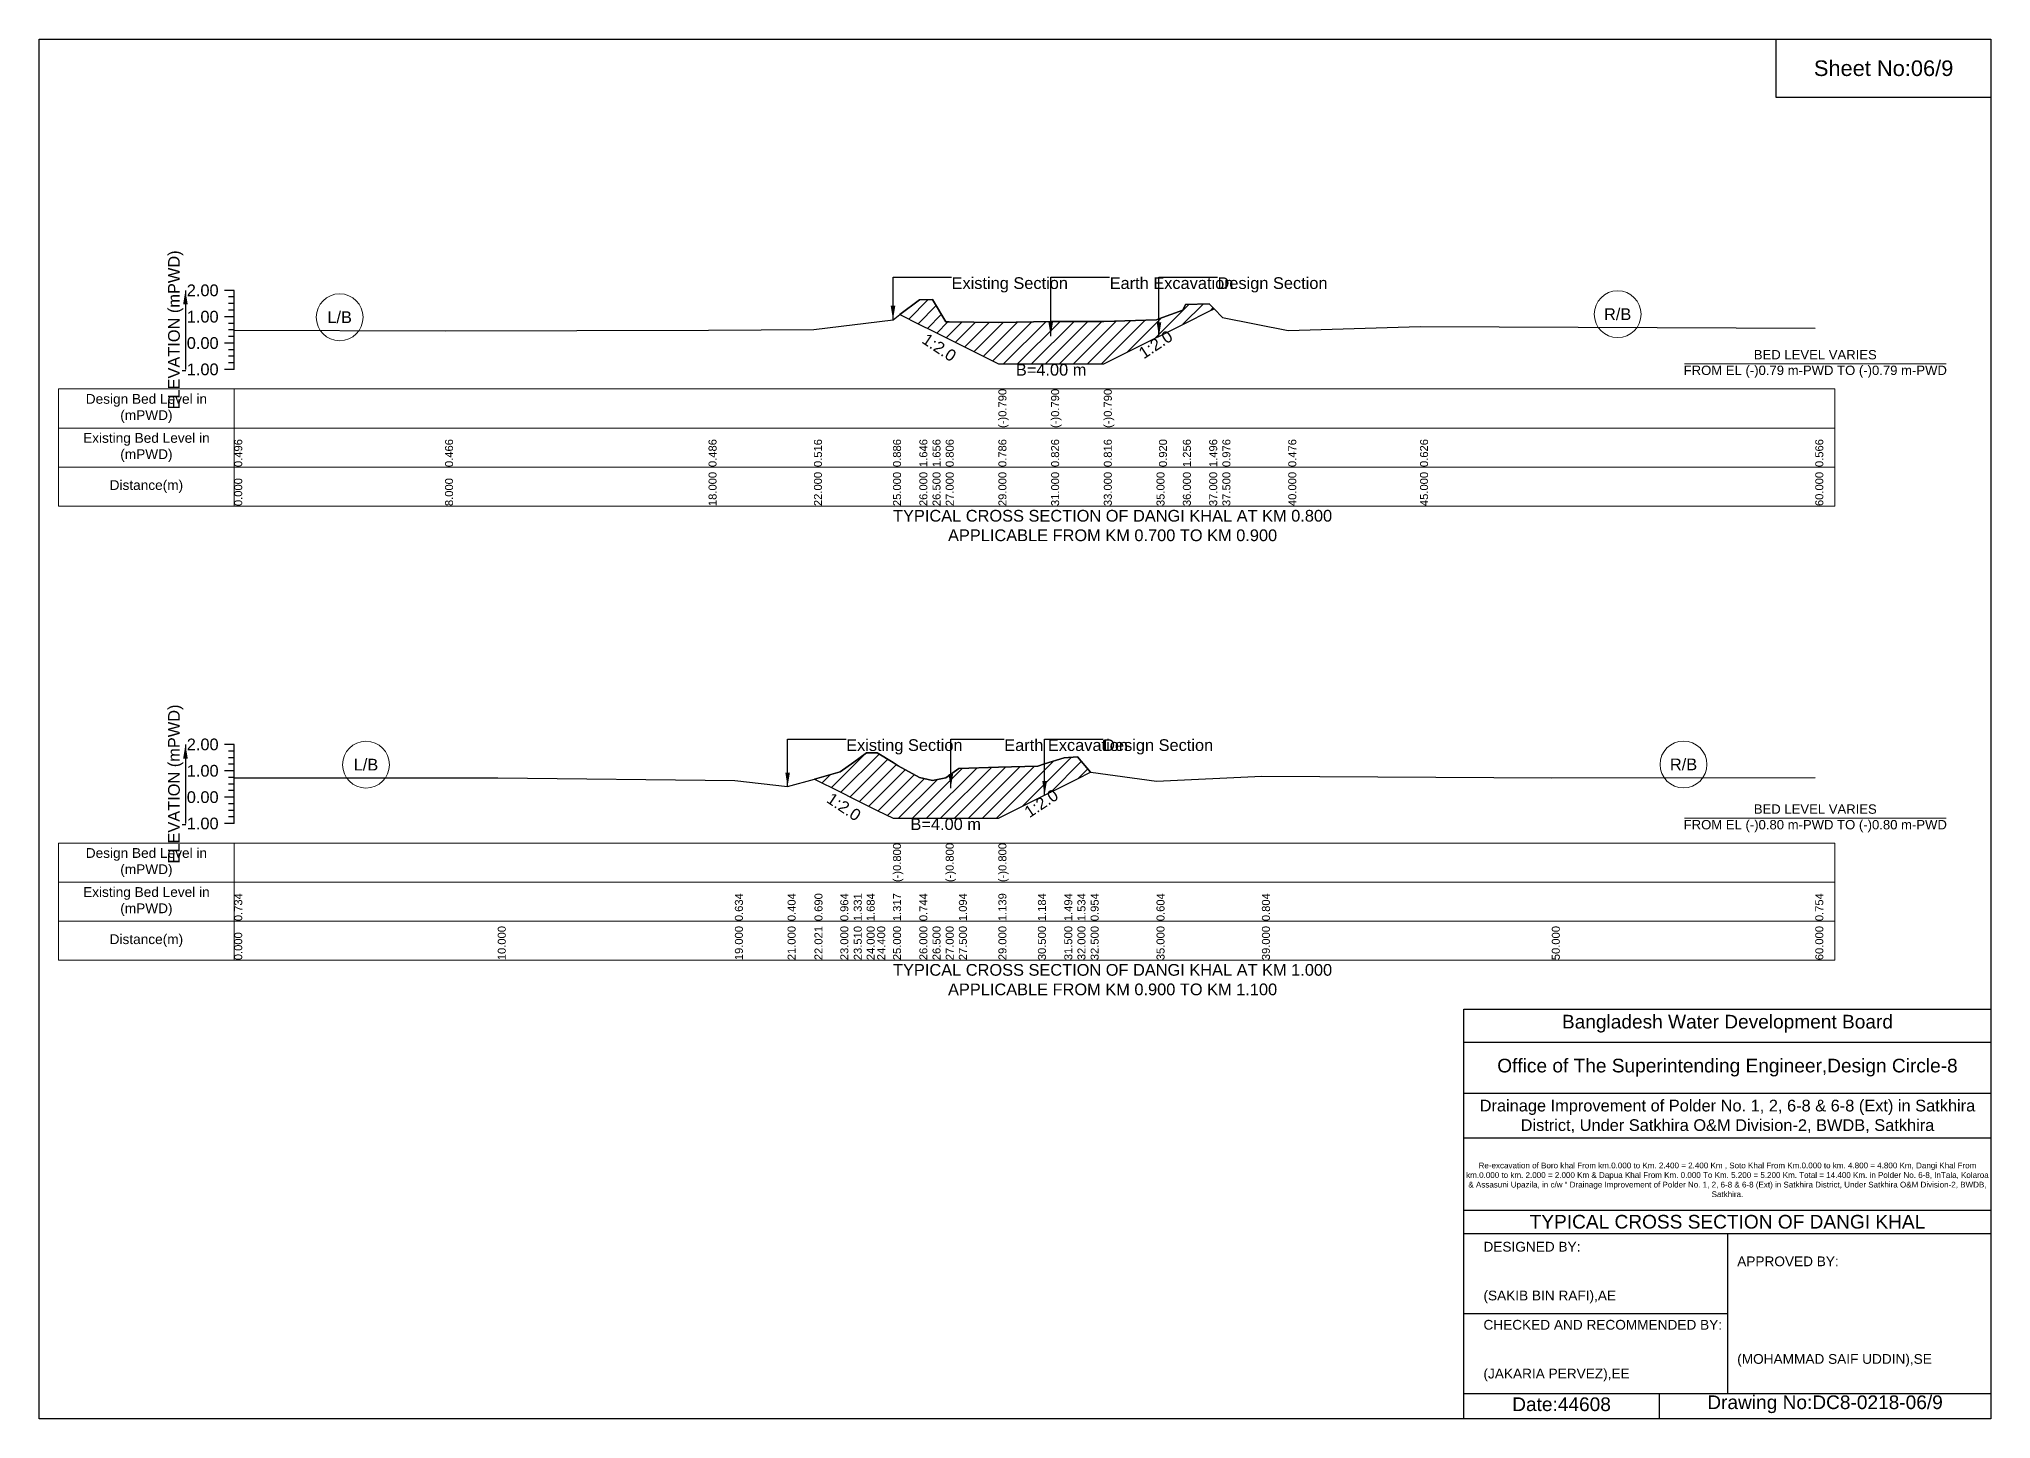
# Model space of a CAD drawing. Header units: inches. Extents: x 91000 to 218000, y -5656 to 30000.
# Drawn here: x 150000 to 158000, y 14344 to 20000 of the extents above; entities that cross this region are included whole.
import ezdxf

# ---------------------------------------------------------------- set-up
doc = ezdxf.new("R2010")
doc.units = ezdxf.units.IN
doc.header["$LTSCALE"] = 7
doc.header["$MEASUREMENT"] = 0
for name, color, linetype, lineweight in [('Cross section Data Border', 7, 'Continuous', 9), ('Cross Section Labels', 7, 'Continuous', 9), ('Existing_Bed_Level for Xsection', 7, 'Continuous', 25)]:
    doc.layers.add(name, color=color, linetype=linetype, lineweight=lineweight)
doc.styles.get("Standard").update_dxf_attribs({"font": 'arial.ttf'})
doc.dimstyles.get("Standard").update_dxf_attribs({"dimtxt": 0.18, "dimasz": 0.18, "dimexe": 0.18, "dimexo": 0.0625, "dimgap": 0.09, "dimtad": 0, "dimtih": 1, "dimtoh": 1, "dimdec": 4, "dimzin": 0, "dimdsep": 46, "dimtxsty": 'Standard', "dimcen": 0.09, "dimadec": 0, "dimazin": 0, "dimtfac": 1, "dimtdec": 4, "dimtofl": 0, "dimtmove": 0, "dimatfit": 3, "dimfxl": 1, "dimtolj": 1, "dimtzin": 0, "dimarcsym": 0})

msp = doc.modelspace()

# ---------------------------------------------------------------- hatches: boundary and pattern name
at = {"layer": 'Existing_Bed_Level for Xsection'}
h = msp.add_hatch(dxfattribs=at)
h.set_pattern_fill('ANSI31', color=256, scale=324, style=0)
h.paths.add_polyline_path([(153527.8, 18870.5), (153608, 18830.4), (153662, 18803.4), (153716, 18776.4), (153729.9, 18769.4), (153932, 18668.4), (154148, 18668.4), (154364, 18668.4), (154580, 18776.4), (154590, 18781.4), (154688, 18830.4), (154698.8, 18835.8), (154796, 18884.4), (154816.1, 18894.4), (154796, 18915.2), (154698.8, 18912), (154688, 18889.3), (154590, 18853.1), (154580, 18849.4), (154364, 18841.8), (154148, 18842.9), (153932, 18838.6), (153729.9, 18840.6), (153716, 18840.7), (153662, 18932.5), (153608, 18931.4)])
h = msp.add_hatch(dxfattribs=at)
h.set_pattern_fill('ANSI31', color=256, scale=324, style=0)
h.paths.add_polyline_path([(153178.2, 16966.9), (153284, 16914), (153339.1, 16886.4), (153392, 16860), (153435.2, 16838.4), (153500, 16806), (153521.6, 16806), (153608, 16806), (153662, 16806), (153716, 16806), (153770, 16806), (153932, 16806), (154094, 16887), (154121.3, 16900.6), (154202, 16941), (154256, 16968), (154310, 16995), (154310.7, 16995.3), (154310, 16995.4), (154256, 17058), (154202, 17053.7), (154121.3, 17028.7), (154094, 17020.2), (153932, 17015.4), (153770, 17010.5), (153716, 16971.6), (153662, 16960.8), (153608, 16972.7), (153521.6, 17021.3), (153500, 17034.5), (153435.2, 17074.2), (153392, 17074.2), (153339.1, 17036.2), (153284, 16996.5)])

# ---------------------------------------------------------------- linework, layer by layer
for points in [[(150000, 20000), (158000, 20000), (158000, 14344), (150000, 14344)], [(157120, 20000), (158000, 20000), (158000, 19760), (157120, 19760)]]:
    msp.add_lwpolyline(points, close=True)
for points in [[(155840, 14344), (155840, 16024), (158000, 16024)], [(155840, 15888), (158000, 15888)], [(155840, 15680), (158000, 15680)], [(155840, 15496), (158000, 15496)], [(155840, 15200), (158000, 15200)], [(155840, 15104), (158000, 15104)], [(156920, 15104), (156920, 14448)], [(155840, 14776), (156920, 14776)], [(155840, 14448), (158000, 14448)], [(156640, 14448), (156640, 14344)]]:
    msp.add_lwpolyline(points)
at = {"layer": 'Cross section Data Border'}
for points in [[(150080, 18565.7), (157360, 18565.7), (157360, 18085.7), (150080, 18085.7)], [(150080, 16704.4), (157360, 16704.4), (157360, 16224.4), (150080, 16224.4)]]:
    msp.add_lwpolyline(points, close=True, dxfattribs=at)
for points in [[(150800, 18565.7), (150800, 18085.7)], [(150080, 18405.7), (157360, 18405.7)], [(150080, 18245.7), (157360, 18245.7)], [(150800, 16704.4), (150800, 16224.4)], [(150080, 16544.4), (157360, 16544.4)], [(150080, 16384.4), (157360, 16384.4)]]:
    msp.add_lwpolyline(points, dxfattribs=at)
at = {"layer": 'Cross Section Labels'}
for points in [[(156744.2, 18668.4), (157815.8, 18668.4)], [(156744.2, 16806), (157815.8, 16806)]]:
    msp.add_lwpolyline(points, dxfattribs=at)
for centre in [(156470, 18872), (151232, 18859.6), (151340, 17025.6), (156740, 17026.7)]:
    msp.add_circle(centre, 96, dxfattribs=at)
at = {"layer": 'Existing_Bed_Level for Xsection'}
for points in [[(150800, 18969.7), (150760, 18969.7)], [(150800, 18645.7), (150800, 18753.7), (150800, 18861.7), (150800, 18969.7)], [(150800, 18942.7), (150776, 18942.7)], [(150800, 18915.7), (150776, 18915.7)], [(150800, 18888.7), (150776, 18888.7)], [(150800, 18807.2), (151664, 18804), (152744, 18806.2), (153176, 18809.4), (153500, 18849.4), (153527.8, 18870.5), (153608, 18931.4), (153662, 18932.5), (153716, 18840.7), (153729.9, 18840.6), (153932, 18838.6), (153932, 18838.6), (154148, 18842.9), (154148, 18842.9), (154364, 18841.8), (154364, 18841.8), (154580, 18849.4), (154590, 18853.1), (154688, 18889.3), (154698.8, 18912), (154796, 18915.2), (154816.1, 18894.4), (154850, 18859.1), (155120, 18805.1), (155660, 18821.3), (157280, 18814.8)], [(150800, 18861.7), (150760, 18861.7)], [(150800, 18834.7), (150776, 18834.7)], [(150800, 18807.7), (150776, 18807.7)], [(150800, 18753.7), (150760, 18753.7)], [(150800, 18780.7), (150776, 18780.7)], [(150800, 18726.7), (150776, 18726.7)], [(150800, 18645.7), (150760, 18645.7)], [(150800, 18699.7), (150776, 18699.7)], [(150800, 18672.7), (150776, 18672.7)], [(150800, 17108.4), (150760, 17108.4)], [(150800, 17081.4), (150776, 17081.4)], [(150800, 17054.4), (150776, 17054.4)], [(150800, 16784.4), (150800, 16892.4), (150800, 17000.4), (150800, 17108.4)], [(150800, 16971.6), (151880, 16971.6), (152852, 16960.8), (153068, 16936), (153178.2, 16966.9), (153284, 16996.5), (153339.1, 17036.2), (153392, 17074.2), (153435.2, 17074.2), (153500, 17034.5), (153500, 17034.5), (153521.6, 17021.3), (153608, 16972.7), (153662, 16960.8), (153716, 16971.6), (153716, 16971.6), (153770, 17010.5), (153932, 17015.4), (153932, 17015.4), (154094, 17020.2), (154121.3, 17028.7), (154202, 17053.7), (154256, 17058), (154310, 16995.4), (154310.7, 16995.3), (154580, 16957.6), (155012, 16979.2), (156200, 16971.6), (157280, 16973.8)], [(150800, 17000.4), (150760, 17000.4)], [(150800, 17027.4), (150776, 17027.4)], [(150800, 16973.4), (150776, 16973.4)], [(150800, 16892.4), (150760, 16892.4)], [(150800, 16946.4), (150776, 16946.4)], [(150800, 16919.4), (150776, 16919.4)], [(150800, 16865.4), (150776, 16865.4)], [(150800, 16838.4), (150776, 16838.4)], [(150800, 16811.4), (150776, 16811.4)], [(150800, 16784.4), (150760, 16784.4)]]:
    msp.add_lwpolyline(points, dxfattribs=at)
for points in [[(153527.8, 18870.5), (153608, 18830.4), (153662, 18803.4), (153716, 18776.4), (153729.9, 18769.4), (153932, 18668.4), (153932, 18668.4), (154148, 18668.4), (154148, 18668.4), (154364, 18668.4), (154364, 18668.4), (154580, 18776.4), (154590, 18781.4), (154688, 18830.4), (154698.8, 18835.8), (154796, 18884.4), (154816.1, 18894.4), (154796, 18915.2), (154698.8, 18912), (154688, 18889.3), (154590, 18853.1), (154580, 18849.4), (154364, 18841.8), (154364, 18841.8), (154148, 18842.9), (154148, 18842.9), (153932, 18838.6), (153932, 18838.6), (153729.9, 18840.6), (153716, 18840.7), (153662, 18932.5), (153608, 18931.4)], [(153178.2, 16966.9), (153178.2, 16966.9), (153284, 16914), (153339.1, 16886.4), (153392, 16860), (153435.2, 16838.4), (153500, 16806), (153500, 16806), (153521.6, 16806), (153608, 16806), (153662, 16806), (153716, 16806), (153716, 16806), (153770, 16806), (153932, 16806), (153932, 16806), (154094, 16887), (154121.3, 16900.6), (154202, 16941), (154256, 16968), (154310, 16995), (154310.7, 16995.3), (154310.7, 16995.3), (154310.7, 16995.3), (154310, 16995.4), (154256, 17058), (154202, 17053.7), (154121.3, 17028.7), (154094, 17020.2), (153932, 17015.4), (153932, 17015.4), (153770, 17010.5), (153716, 16971.6), (153716, 16971.6), (153662, 16960.8), (153608, 16972.7), (153521.6, 17021.3), (153500, 17034.5), (153500, 17034.5), (153435.2, 17074.2), (153392, 17074.2), (153339.1, 17036.2), (153284, 16996.5), (153178.2, 16966.9)]]:
    msp.add_lwpolyline(points, close=True, dxfattribs=at)

# ---------------------------------------------------------------- texts
at = {"attachment_point": 5}
for s, insert, char_height in [('Sheet No:06/9', (157560, 19880), 64), ('Bangladesh Water Development Board', (156920, 15964), 56), ('Office of The Superintending Engineer,Design Circle-8', (156920, 15784), 56)]:
    msp.add_mtext(s, dxfattribs=dict(at, insert=insert, char_height=char_height))
for s, insert, char_height, width, attachment_point in [('Drainage Improvement of Polder No. 1, 2, 6-8 & 6-8 (Ext) in Satkhira District, Under Satkhira O&M Division-2, BWDB, Satkhira', (156920, 15584), 48, 2240, 5), ('Re-excavation of Boro khal From km.0.000 to Km. 2.400 = 2.400 Km , Soto Khal From Km.0.000 to km. 4.800 = 4.800 Km, Dangi Khal From km.0.000 to km. 2.000 = 2.000 Km & Dapua Khal From Km. 0.000 To Km. 5.200 = 5.200 Km. Total = 14.400 Km. in Polder No. 6-8, InTala, Kolaroa & Assasuni Upazila, in c/w “ Drainage Improvement of Polder No. 1, 2, 6-8 & 6-8 (Ext) in Satkhira District, Under Satkhira O&M Division-2, BWDB, Satkhira.', (156920, 15324), 23.565, 2160, 5), ('TYPICAL CROSS SECTION OF DANGI KHAL', (156920, 15152), 56, 2240, 5), ('DESIGNED BY:^J^J^J(SAKIB BIN RAFI),AE', (155920, 14944), 40, 1120, 4), ('APPROVED BY:^J^J^J^J^J^J(MOHAMMAD SAIF UDDIN),SE', (156960, 14784), 40, 1120, 4), ('CHECKED AND RECOMMENDED BY:^J^J^J(JAKARIA PERVEZ),EE', (155920, 14624), 40, 1120, 4), ('Date:44608', (156240, 14404), 56, 1120, 5), ('Drawing No:DC8-0218-06/9', (157320, 14404), 56, 1760, 5)]:
    msp.add_mtext(s, dxfattribs=dict(insert=insert, char_height=char_height, width=width, attachment_point=attachment_point))
at = {"layer": 'Cross section Data Border', "char_height": 40, "width": 640, "attachment_point": 5}
for s, insert in [('Design Bed Level in (mPWD)', (150440, 18485.7)), ('Existing Bed Level in (mPWD)', (150440, 18325.7)), ('Distance(m)', (150440, 18165.7)), ('Design Bed Level in (mPWD)', (150440, 16624.4)), ('Existing Bed Level in (mPWD)', (150440, 16464.4)), ('Distance(m)', (150440, 16304.4))]:
    msp.add_mtext(s, dxfattribs=dict(at, insert=insert))
at = {"layer": 'Cross Section Labels'}
for s, insert, char_height, attachment_point in [('Existing Section', (153740, 19023.7), 48, 1), ('Earth Excavation', (154388, 19023.7), 48, 1), ('Design Section', (154830, 19023.7), 48, 1), ('L/B', (151232, 18859.6), 48, 5), ('R/B', (156470, 18872), 48, 5), ('BED LEVEL VARIES ^JFROM EL (-)0.79 m-PWD TO (-)0.79 m-PWD', (157280, 18668.4), 38.4, 5), ('B=4.00 m', (154148, 18668.4), 48, 2), ('TYPICAL CROSS SECTION OF DANGI KHAL AT KM 0.800^JAPPLICABLE FROM KM 0.700 TO KM 0.900', (154400, 18005.7), 48, 5), ('Existing Section', (153308, 17130), 48, 1), ('Earth Excavation', (153956, 17130), 48, 1), ('Design Section', (154361.3, 17130), 48, 1), ('L/B', (151340, 17025.6), 48, 5), ('R/B', (156740, 17026.7), 48, 5), ('B=4.00 m', (153716, 16806), 48, 2), ('BED LEVEL VARIES ^JFROM EL (-)0.80 m-PWD TO (-)0.80 m-PWD', (157280, 16806), 38.4, 5), ('TYPICAL CROSS SECTION OF DANGI KHAL AT KM 1.000^JAPPLICABLE FROM KM 0.900 TO KM 1.100', (154400, 16144.4), 48, 5)]:
    msp.add_mtext(s, dxfattribs=dict(at, insert=insert, char_height=char_height, attachment_point=attachment_point))
at = {"layer": 'Cross Section Labels', "char_height": 48, "attachment_point": 2}
for insert, rotation in [((154563, 18767.9), 33.69007), ((153702.9, 18755.9), 326.30993), ((153312.1, 16872.9), 326.30993), ((154094.3, 16887.1), 33.69007)]:
    msp.add_mtext('1:2.0', dxfattribs=dict(at, insert=insert, rotation=rotation))
at = {"layer": 'Existing_Bed_Level for Xsection', "rotation": 90}
for s, insert, char_height, attachment_point in [('ELEVATION (mPWD)', (150560, 18807.7), 48, 5), ('(-)0.790', (153932, 18405.7), 32.8, 1), ('(-)0.790', (154148, 18405.7), 32.8, 1), ('(-)0.790', (154364, 18405.7), 32.8, 1), ('0.496', (150800, 18245.7), 32.8, 1), ('0.466', (151664, 18245.7), 32.8, 1), ('0.486', (152744, 18245.7), 32.8, 1), ('0.516', (153176, 18245.7), 32.8, 1), ('0.886', (153500, 18245.7), 32.8, 1), ('1.646', (153608, 18245.7), 32.8, 1), ('1.656', (153662, 18245.7), 32.8, 1), ('0.806', (153716, 18245.7), 32.8, 1), ('0.786', (153932, 18245.7), 32.8, 1), ('0.826', (154148, 18245.7), 32.8, 1), ('0.816', (154364, 18245.7), 32.8, 1), ('0.920', (154590, 18245.7), 32.8, 1), ('1.256', (154688, 18245.7), 32.8, 1), ('1.496', (154796, 18245.7), 32.8, 1), ('0.976', (154850, 18245.7), 32.8, 1), ('0.476', (155120, 18245.7), 32.8, 1), ('0.626', (155660, 18245.7), 32.8, 1), ('0.566', (157280, 18245.7), 32.8, 1), ('0.000', (150800, 18085.7), 32.8, 1), ('8.000', (151664, 18085.7), 32.8, 1), ('18.000', (152744, 18085.7), 32.8, 1), ('22.000', (153176, 18085.7), 32.8, 1), ('25.000', (153500, 18085.7), 32.8, 1), ('26.000', (153608, 18085.7), 32.8, 1), ('26.500', (153662, 18085.7), 32.8, 1), ('27.000', (153716, 18085.7), 32.8, 1), ('29.000', (153932, 18085.7), 32.8, 1), ('31.000', (154148, 18085.7), 32.8, 1), ('33.000', (154364, 18085.7), 32.8, 1), ('35.000', (154580, 18085.7), 32.8, 1), ('36.000', (154688, 18085.7), 32.8, 1), ('37.000', (154796, 18085.7), 32.8, 1), ('37.500', (154850, 18085.7), 32.8, 1), ('40.000', (155120, 18085.7), 32.8, 1), ('45.000', (155660, 18085.7), 32.8, 1), ('60.000', (157280, 18085.7), 32.8, 1), ('ELEVATION (mPWD)', (150560, 16946.4), 48, 5), ('(-)0.800', (153500, 16544.4), 32.8, 1), ('(-)0.800', (153716, 16544.4), 32.8, 1), ('(-)0.800', (153932, 16544.4), 32.8, 1), ('0.734', (150800, 16384.4), 32.8, 1), ('0.634', (152852, 16384.4), 32.8, 1), ('0.404', (153068, 16384.4), 32.8, 1), ('0.690', (153178.2, 16384.4), 32.8, 1), ('0.964', (153284, 16384.4), 32.8, 1), ('1.331', (153339.1, 16384.4), 32.8, 1), ('1.684', (153392, 16384.4), 32.8, 1), ('1.317', (153500, 16384.4), 32.8, 1), ('0.744', (153608, 16384.4), 32.8, 1), ('1.094', (153770, 16384.4), 32.8, 1), ('1.139', (153932, 16384.4), 32.8, 1), ('1.184', (154094, 16384.4), 32.8, 1), ('1.494', (154202, 16384.4), 32.8, 1), ('1.534', (154256, 16384.4), 32.8, 1), ('0.954', (154310, 16384.4), 32.8, 1), ('0.604', (154580, 16384.4), 32.8, 1), ('0.804', (155012, 16384.4), 32.8, 1), ('0.754', (157280, 16384.4), 32.8, 1), ('0.000', (150800, 16224.4), 32.8, 1), ('10.000', (151880, 16224.4), 32.8, 1), ('19.000', (152852, 16224.4), 32.8, 1), ('21.000', (153068, 16224.4), 32.8, 1), ('22.021', (153178.2, 16224.4), 32.8, 1), ('23.000', (153284, 16224.4), 32.8, 1), ('23.510', (153339.1, 16224.4), 32.8, 1), ('24.000', (153392, 16224.4), 32.8, 1), ('24.400', (153435.2, 16224.4), 32.8, 1), ('25.000', (153500, 16224.4), 32.8, 1), ('26.000', (153608, 16224.4), 32.8, 1), ('26.500', (153662, 16224.4), 32.8, 1), ('27.000', (153716, 16224.4), 32.8, 1), ('27.500', (153770, 16224.4), 32.8, 1), ('29.000', (153932, 16224.4), 32.8, 1), ('30.500', (154094, 16224.4), 32.8, 1), ('31.500', (154202, 16224.4), 32.8, 1), ('32.000', (154256, 16224.4), 32.8, 1), ('32.500', (154310, 16224.4), 32.8, 1), ('35.000', (154580, 16224.4), 32.8, 1), ('39.000', (155012, 16224.4), 32.8, 1), ('50.000', (156200, 16224.4), 32.8, 1), ('60.000', (157280, 16224.4), 32.8, 1)]:
    msp.add_mtext(s, dxfattribs=dict(at, insert=insert, char_height=char_height, attachment_point=attachment_point))
at = {"layer": 'Existing_Bed_Level for Xsection', "char_height": 48, "attachment_point": 6}
for s, insert in [('2.00', (150736, 18969.7)), ('1.00', (150736, 18861.7)), ('0.00', (150736, 18753.7)), ('-1.00', (150736, 18645.7)), ('2.00', (150736, 17108.4)), ('1.00', (150736, 17000.4)), ('0.00', (150736, 16892.4)), ('-1.00', (150736, 16784.4))]:
    msp.add_mtext(s, dxfattribs=dict(at, insert=insert))

# ---------------------------------------------------------------- leaders
at = {"layer": 'Cross Section Labels', "annotation_type": 0, "has_hookline": 1, "hookline_direction": 0}
for points, text_width in [([(153500, 18849.4), (153500, 19023.7), (153739.9, 19023.7)], 467.2), ([(154146.3, 18782.5), (154146.3, 19023.7), (154387.9, 19023.7)], 497), ([(154590, 18781.4), (154590, 19023.7), (154829.9, 19023.7)], 441.2), ([(153068, 16936), (153068, 17130), (153307.9, 17130)], 467.2), ([(153736.9, 16930), (153736.9, 17130), (153955.9, 17130)], 497), ([(154121.3, 16900.6), (154121.3, 17130), (154361.2, 17130)], 441.2)]:
    msp.add_leader(points, dimstyle='Standard', override={"dimasz": 57.6}, dxfattribs=dict(at, text_width=text_width))
at = {"layer": 'Existing_Bed_Level for Xsection'}
for points in [[(150600, 18969.7), (150600, 18645.7)], [(150600, 17108.4), (150600, 16784.4)]]:
    msp.add_leader(points, dimstyle='Standard', override={"dimasz": 57.6}, dxfattribs=at)

doc.saveas('drawing.dxf')
